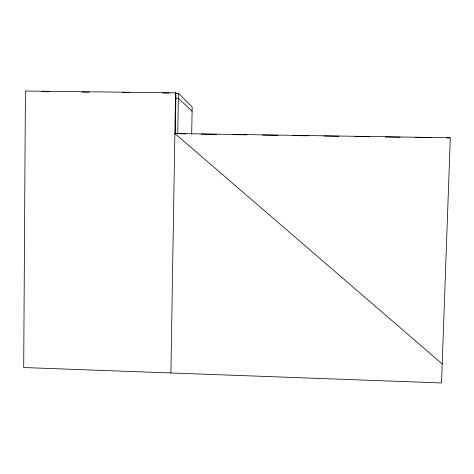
<?xml version="1.0" encoding="UTF-8"?>
<svg xmlns="http://www.w3.org/2000/svg" width="474" height="474" viewBox="0 0 474 474"><rect width="100%" height="100%" fill="white"/><g stroke="black" fill="none" stroke-linecap="round" stroke-linejoin="round"><path stroke-width="0.71" d="M170.901 372.967L175.552 92.815L25.418 91.044L23.7 367.534L441.537 382.956L450.3 137.75L174.876 133.496L442.218 363.949M175.291 133.935L175.967 93.224L175.552 92.815M177.738 133.698L178.42 93.254L175.469 93.218M191.686 134.136L192.171 106.911L178.42 93.254M41.902 91.636L49.278 91.725M81.937 92.11L89.343 92.199M122.339 92.59L129.325 92.673M162.641 93.064L169.307 93.141M175.386 98.195L178.337 98.231L192.094 111.236M185.648 133.905L174.876 133.496M201.177 134.142L216.707 134.385M232.236 134.622L247.025 134.853M262.555 135.09L278.078 135.333M292.873 135.564L308.396 135.801M323.926 136.044L338.714 136.269M354.985 136.524L369.773 136.749M385.303 136.992L400.092 137.217M415.621 137.46L431.15 137.697M446.68 137.94L449.636 137.987"/></g></svg>
